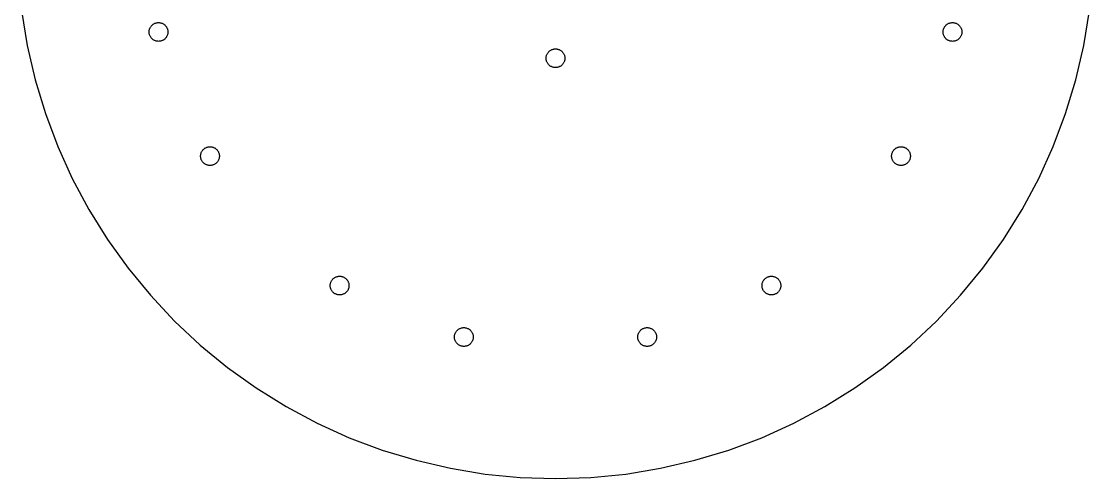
# Model space of a CAD drawing. Header units: metres. Extents: x -100 to 100, y -100 to 100.
# Drawn here: x -99.6 to 99.6, y -100.5 to -15.1 of the extents above; entities that cross this region are included whole.
import ezdxf

# ---------------------------------------------------------------- set-up
doc = ezdxf.new("R2010")
doc.units = ezdxf.units.M

msp = doc.modelspace()

# ---------------------------------------------------------------- linework, layer by layer
for p, q in [((-99.6402, -13.1179), (-98.5689, -19.6066)), ((98.5689, -19.6066), (99.6402, -13.1179)), ((-75.4405, -16.0309), (-75.3678, -15.9424)), ((-75.3678, -15.9424), (-75.2896, -15.8588)), ((-75.2896, -15.8588), (-75.206, -15.7805)), ((-75.206, -15.7805), (-75.1174, -15.7079)), ((-75.1174, -15.7079), (-75.0244, -15.6412)), ((-75.0244, -15.6412), (-74.9271, -15.5807)), ((-74.9271, -15.5807), (-74.8261, -15.5267)), ((-74.8261, -15.5267), (-74.7218, -15.4795)), ((-74.7218, -15.4795), (-74.6146, -15.4391)), ((-74.6146, -15.4391), (-74.5051, -15.4059)), ((-74.5051, -15.4059), (-74.3935, -15.3799)), ((-74.3935, -15.3799), (-74.2805, -15.3612)), ((-74.2805, -15.3612), (-74.1666, -15.35)), ((-74.1666, -15.35), (-74.0521, -15.3463)), ((-74.0521, -15.3463), (-73.9377, -15.35)), ((-73.9377, -15.35), (-73.8237, -15.3612)), ((-73.8237, -15.3612), (-73.7107, -15.3799)), ((-73.7107, -15.3799), (-73.5992, -15.4059)), ((-73.5992, -15.4059), (-73.4896, -15.4391)), ((-73.4896, -15.4391), (-73.3824, -15.4795)), ((-73.3824, -15.4795), (-73.2781, -15.5267)), ((-73.2781, -15.5267), (-73.1771, -15.5807)), ((-73.1771, -15.5807), (-73.0799, -15.6412)), ((-73.0799, -15.6412), (-72.9868, -15.7079)), ((-72.9868, -15.7079), (-72.8983, -15.7805)), ((-72.8983, -15.7805), (-72.8147, -15.8588)), ((-72.8147, -15.8588), (-72.7364, -15.9424)), ((-72.7364, -15.9424), (-72.6637, -16.0309)), ((72.6637, -16.0309), (72.7364, -15.9424)), ((72.7364, -15.9424), (72.8147, -15.8588)), ((72.8147, -15.8588), (72.8983, -15.7805)), ((72.8983, -15.7805), (72.9868, -15.7079)), ((72.9868, -15.7079), (73.0799, -15.6412)), ((73.0799, -15.6412), (73.1771, -15.5807)), ((73.1771, -15.5807), (73.2781, -15.5267)), ((73.2781, -15.5267), (73.3824, -15.4795)), ((73.3824, -15.4795), (73.4896, -15.4391)), ((73.4896, -15.4391), (73.5992, -15.4059)), ((73.5992, -15.4059), (73.7107, -15.3799)), ((73.7107, -15.3799), (73.8237, -15.3612)), ((73.8237, -15.3612), (73.9377, -15.35)), ((73.9377, -15.35), (74.0521, -15.3463)), ((74.0521, -15.3463), (74.1666, -15.35)), ((74.1666, -15.35), (74.2805, -15.3612)), ((74.2805, -15.3612), (74.3935, -15.3799)), ((74.3935, -15.3799), (74.5051, -15.4059)), ((74.5051, -15.4059), (74.6146, -15.4391)), ((74.6146, -15.4391), (74.7218, -15.4795)), ((74.7218, -15.4795), (74.8261, -15.5267)), ((74.8261, -15.5267), (74.9271, -15.5807)), ((74.9271, -15.5807), (75.0244, -15.6412)), ((75.0244, -15.6412), (75.1174, -15.7079)), ((75.1174, -15.7079), (75.206, -15.7805)), ((75.206, -15.7805), (75.2896, -15.8588)), ((75.2896, -15.8588), (75.3678, -15.9424)), ((75.3678, -15.9424), (75.4405, -16.0309)), ((-75.8021, -17.0963), (-75.7984, -16.9818)), ((-75.7984, -17.2107), (-75.8021, -17.0963)), ((-75.7984, -16.9818), (-75.7871, -16.8679)), ((-75.7871, -17.3247), (-75.7984, -17.2107)), ((-75.7871, -16.8679), (-75.7685, -16.7549)), ((-75.7685, -17.4377), (-75.7871, -17.3247)), ((-75.7685, -16.7549), (-75.7425, -16.6433)), ((-75.7425, -17.5492), (-75.7685, -17.4377)), ((-75.7425, -16.6433), (-75.7092, -16.5338)), ((-75.7092, -17.6588), (-75.7425, -17.5492)), ((-75.7092, -16.5338), (-75.6689, -16.4266)), ((-75.6689, -17.766), (-75.7092, -17.6588)), ((-75.6689, -16.4266), (-75.6216, -16.3223)), ((-75.6216, -17.8703), (-75.6689, -17.766)), ((-75.6216, -16.3223), (-75.5677, -16.2213)), ((-75.5677, -17.9713), (-75.6216, -17.8703)), ((-75.5677, -16.2213), (-75.5072, -16.124)), ((-75.5072, -16.124), (-75.4405, -16.0309)), ((-72.6637, -16.0309), (-72.597, -16.124)), ((-72.597, -16.124), (-72.5366, -16.2213)), ((-72.5366, -16.2213), (-72.4826, -16.3223)), ((-72.4826, -17.8703), (-72.5366, -17.9713)), ((-72.4826, -16.3223), (-72.4353, -16.4266)), ((-72.4353, -17.766), (-72.4826, -17.8703)), ((-72.4353, -16.4266), (-72.395, -16.5338)), ((-72.395, -17.6588), (-72.4353, -17.766)), ((-72.395, -16.5338), (-72.3617, -16.6433)), ((-72.3617, -17.5492), (-72.395, -17.6588)), ((-72.3617, -16.6433), (-72.3357, -16.7549)), ((-72.3357, -17.4377), (-72.3617, -17.5492)), ((-72.3357, -16.7549), (-72.3171, -16.8679)), ((-72.3171, -17.3247), (-72.3357, -17.4377)), ((-72.3171, -16.8679), (-72.3059, -16.9818)), ((-72.3059, -17.2107), (-72.3171, -17.3247)), ((-72.3059, -16.9818), (-72.3021, -17.0963)), ((-72.3021, -17.0963), (-72.3059, -17.2107)), ((72.3021, -17.0963), (72.3059, -16.9818)), ((72.3059, -17.2107), (72.3021, -17.0963)), ((72.3059, -16.9818), (72.3171, -16.8679)), ((72.3171, -17.3247), (72.3059, -17.2107)), ((72.3171, -16.8679), (72.3357, -16.7549)), ((72.3357, -17.4377), (72.3171, -17.3247)), ((72.3357, -16.7549), (72.3617, -16.6433)), ((72.3617, -17.5492), (72.3357, -17.4377)), ((72.3617, -16.6433), (72.395, -16.5338)), ((72.395, -17.6588), (72.3617, -17.5492)), ((72.395, -16.5338), (72.4353, -16.4266)), ((72.4353, -17.766), (72.395, -17.6588)), ((72.4353, -16.4266), (72.4826, -16.3223)), ((72.4826, -17.8703), (72.4353, -17.766)), ((72.4826, -16.3223), (72.5366, -16.2213)), ((72.5366, -17.9713), (72.4826, -17.8703)), ((72.5366, -16.2213), (72.597, -16.124)), ((72.597, -16.124), (72.6637, -16.0309)), ((75.4405, -16.0309), (75.5072, -16.124)), ((75.5072, -16.124), (75.5677, -16.2213)), ((75.5677, -16.2213), (75.6216, -16.3223)), ((75.6216, -17.8703), (75.5677, -17.9713)), ((75.6216, -16.3223), (75.6689, -16.4266)), ((75.6689, -17.766), (75.6216, -17.8703)), ((75.6689, -16.4266), (75.7092, -16.5338)), ((75.7092, -17.6588), (75.6689, -17.766)), ((75.7092, -16.5338), (75.7425, -16.6433)), ((75.7425, -17.5492), (75.7092, -17.6588)), ((75.7425, -16.6433), (75.7685, -16.7549)), ((75.7685, -17.4377), (75.7425, -17.5492)), ((75.7685, -16.7549), (75.7871, -16.8679)), ((75.7871, -17.3247), (75.7685, -17.4377)), ((75.7871, -16.8679), (75.7984, -16.9818)), ((75.7984, -17.2107), (75.7871, -17.3247)), ((75.7984, -16.9818), (75.8021, -17.0963)), ((75.8021, -17.0963), (75.7984, -17.2107)), ((-98.5689, -19.6066), (-97.0755, -26.0113)), ((-75.5072, -18.0685), (-75.5677, -17.9713)), ((-75.4405, -18.1616), (-75.5072, -18.0685)), ((-75.3678, -18.2501), (-75.4405, -18.1616)), ((-75.2896, -18.3337), (-75.3678, -18.2501)), ((-75.206, -18.412), (-75.2896, -18.3337)), ((-75.1174, -18.4846), (-75.206, -18.412)), ((-75.0244, -18.5513), (-75.1174, -18.4846)), ((-74.9271, -18.6118), (-75.0244, -18.5513)), ((-74.8261, -18.6658), (-74.9271, -18.6118)), ((-74.7218, -18.7131), (-74.8261, -18.6658)), ((-74.6146, -18.7534), (-74.7218, -18.7131)), ((-74.5051, -18.7866), (-74.6146, -18.7534)), ((-74.3935, -18.8127), (-74.5051, -18.7866)), ((-74.2805, -18.8313), (-74.3935, -18.8127)), ((-74.1666, -18.8425), (-74.2805, -18.8313)), ((-74.0521, -18.8463), (-74.1666, -18.8425)), ((-73.9377, -18.8425), (-74.0521, -18.8463)), ((-73.8237, -18.8313), (-73.9377, -18.8425)), ((-73.7107, -18.8127), (-73.8237, -18.8313)), ((-73.5992, -18.7866), (-73.7107, -18.8127)), ((-73.4896, -18.7534), (-73.5992, -18.7866)), ((-73.3824, -18.7131), (-73.4896, -18.7534)), ((-73.2781, -18.6658), (-73.3824, -18.7131)), ((-73.1771, -18.6118), (-73.2781, -18.6658)), ((-73.0799, -18.5513), (-73.1771, -18.6118)), ((-72.9868, -18.4846), (-73.0799, -18.5513)), ((-72.8983, -18.412), (-72.9868, -18.4846)), ((-72.8147, -18.3337), (-72.8983, -18.412)), ((-72.7364, -18.2501), (-72.8147, -18.3337)), ((-72.6637, -18.1616), (-72.7364, -18.2501)), ((-72.597, -18.0685), (-72.6637, -18.1616)), ((-72.5366, -17.9713), (-72.597, -18.0685)), ((72.597, -18.0685), (72.5366, -17.9713)), ((72.6637, -18.1616), (72.597, -18.0685)), ((72.7364, -18.2501), (72.6637, -18.1616)), ((72.8147, -18.3337), (72.7364, -18.2501)), ((72.8983, -18.412), (72.8147, -18.3337)), ((72.9868, -18.4846), (72.8983, -18.412)), ((73.0799, -18.5513), (72.9868, -18.4846)), ((73.1771, -18.6118), (73.0799, -18.5513)), ((73.2781, -18.6658), (73.1771, -18.6118)), ((73.3824, -18.7131), (73.2781, -18.6658)), ((73.4896, -18.7534), (73.3824, -18.7131)), ((73.5992, -18.7866), (73.4896, -18.7534)), ((73.7107, -18.8127), (73.5992, -18.7866)), ((73.8237, -18.8313), (73.7107, -18.8127)), ((73.9377, -18.8425), (73.8237, -18.8313)), ((74.0521, -18.8463), (73.9377, -18.8425)), ((74.1666, -18.8425), (74.0521, -18.8463)), ((74.2805, -18.8313), (74.1666, -18.8425)), ((74.3935, -18.8127), (74.2805, -18.8313)), ((74.5051, -18.7866), (74.3935, -18.8127)), ((74.6146, -18.7534), (74.5051, -18.7866)), ((74.7218, -18.7131), (74.6146, -18.7534)), ((74.8261, -18.6658), (74.7218, -18.7131)), ((74.9271, -18.6118), (74.8261, -18.6658)), ((75.0244, -18.5513), (74.9271, -18.6118)), ((75.1174, -18.4846), (75.0244, -18.5513)), ((75.206, -18.412), (75.1174, -18.4846)), ((75.2896, -18.3337), (75.206, -18.412)), ((75.3678, -18.2501), (75.2896, -18.3337)), ((75.4405, -18.1616), (75.3678, -18.2501)), ((75.5072, -18.0685), (75.4405, -18.1616)), ((75.5677, -17.9713), (75.5072, -18.0685)), ((97.0755, -26.0113), (98.5689, -19.6066)), ((-1.75, -22), (-1.74625, -21.8855)), ((-1.74625, -21.8855), (-1.73502, -21.7716)), ((-1.73502, -21.7716), (-1.71637, -21.6586)), ((-1.71637, -21.6586), (-1.69037, -21.5471)), ((-1.69037, -21.5471), (-1.65712, -21.4375)), ((-1.65712, -21.4375), (-1.61678, -21.3303)), ((-1.61678, -21.3303), (-1.56952, -21.226)), ((-1.56952, -21.226), (-1.51553, -21.125)), ((-1.51553, -21.125), (-1.45506, -21.0277)), ((-1.45506, -21.0277), (-1.38837, -20.9347)), ((-1.38837, -20.9347), (-1.31572, -20.8461)), ((-1.31572, -20.8461), (-1.23743, -20.7626)), ((-1.23743, -20.7626), (-1.15385, -20.6843)), ((-1.15385, -20.6843), (-1.06532, -20.6116)), ((-1.06532, -20.6116), (-0.972244, -20.5449)), ((-0.972244, -20.5449), (-0.875, -20.4845)), ((-0.875, -20.4845), (-0.774002, -20.4305)), ((-0.774002, -20.4305), (-0.669693, -20.3832)), ((-0.669693, -20.3832), (-0.562515, -20.3429)), ((-0.562515, -20.3429), (-0.452927, -20.3096)), ((-0.452927, -20.3096), (-0.3414, -20.2836)), ((-0.3414, -20.2836), (-0.228409, -20.265)), ((-0.228409, -20.265), (-0.114441, -20.2537)), ((-0.114441, -20.2537), (0, -20.25)), ((0, -20.25), (0.114441, -20.2537)), ((0.114441, -20.2537), (0.228409, -20.265)), ((0.228409, -20.265), (0.3414, -20.2836)), ((0.3414, -20.2836), (0.452927, -20.3096)), ((0.452927, -20.3096), (0.562515, -20.3429)), ((0.562515, -20.3429), (0.669693, -20.3832)), ((0.669693, -20.3832), (0.774002, -20.4305)), ((0.774002, -20.4305), (0.875, -20.4845)), ((0.875, -20.4845), (0.972244, -20.5449)), ((0.972244, -20.5449), (1.06532, -20.6116)), ((1.06532, -20.6116), (1.15385, -20.6843)), ((1.15385, -20.6843), (1.23743, -20.7626)), ((1.23743, -20.7626), (1.31572, -20.8461)), ((1.31572, -20.8461), (1.38837, -20.9347)), ((1.38837, -20.9347), (1.45506, -21.0277)), ((1.45506, -21.0277), (1.51553, -21.125)), ((1.51553, -21.125), (1.56952, -21.226)), ((1.56952, -21.226), (1.61678, -21.3303)), ((1.61678, -21.3303), (1.65712, -21.4375)), ((1.65712, -21.4375), (1.69037, -21.5471)), ((1.69037, -21.5471), (1.71637, -21.6586)), ((1.71637, -21.6586), (1.73502, -21.7716)), ((1.73502, -21.7716), (1.74625, -21.8855)), ((1.74625, -21.8855), (1.75, -22)), ((-1.74625, -22.1144), (-1.75, -22)), ((-1.73502, -22.2284), (-1.74625, -22.1144)), ((-1.71637, -22.3414), (-1.73502, -22.2284)), ((-1.69037, -22.4529), (-1.71637, -22.3414)), ((-1.65712, -22.5625), (-1.69037, -22.4529)), ((-1.61678, -22.6697), (-1.65712, -22.5625)), ((-1.56952, -22.774), (-1.61678, -22.6697)), ((-1.51553, -22.875), (-1.56952, -22.774)), ((-1.45506, -22.9722), (-1.51553, -22.875)), ((-1.38837, -23.0653), (-1.45506, -22.9722)), ((-1.31572, -23.1539), (-1.38837, -23.0653)), ((-1.23743, -23.2374), (-1.31572, -23.1539)), ((-1.15385, -23.3157), (-1.23743, -23.2374)), ((-1.06532, -23.3884), (-1.15385, -23.3157)), ((-0.972244, -23.4551), (-1.06532, -23.3884)), ((-0.875, -23.5155), (-0.972244, -23.4551)), ((-0.774002, -23.5695), (-0.875, -23.5155)), ((-0.669693, -23.6168), (-0.774002, -23.5695)), ((-0.562515, -23.6571), (-0.669693, -23.6168)), ((-0.452927, -23.6904), (-0.562515, -23.6571)), ((-0.3414, -23.7164), (-0.452927, -23.6904)), ((-0.228409, -23.735), (-0.3414, -23.7164)), ((-0.114441, -23.7462), (-0.228409, -23.735)), ((0, -23.75), (-0.114441, -23.7462)), ((0.114441, -23.7462), (0, -23.75)), ((0.228409, -23.735), (0.114441, -23.7462)), ((0.3414, -23.7164), (0.228409, -23.735)), ((0.452927, -23.6904), (0.3414, -23.7164)), ((0.562515, -23.6571), (0.452927, -23.6904)), ((0.669693, -23.6168), (0.562515, -23.6571)), ((0.774002, -23.5695), (0.669693, -23.6168)), ((0.875, -23.5155), (0.774002, -23.5695)), ((0.972244, -23.4551), (0.875, -23.5155)), ((1.06532, -23.3884), (0.972244, -23.4551)), ((1.15385, -23.3157), (1.06532, -23.3884)), ((1.23743, -23.2374), (1.15385, -23.3157)), ((1.31572, -23.1539), (1.23743, -23.2374)), ((1.38837, -23.0653), (1.31572, -23.1539)), ((1.45506, -22.9722), (1.38837, -23.0653)), ((1.51553, -22.875), (1.45506, -22.9722)), ((1.56952, -22.774), (1.51553, -22.875)), ((1.61678, -22.6697), (1.56952, -22.774)), ((1.65712, -22.5625), (1.61678, -22.6697)), ((1.69037, -22.4529), (1.65712, -22.5625)), ((1.71637, -22.3414), (1.69037, -22.4529)), ((1.73502, -22.2284), (1.71637, -22.3414)), ((1.74625, -22.1144), (1.73502, -22.2284)), ((1.75, -22), (1.74625, -22.1144)), ((-97.0755, -26.0113), (-95.1665, -32.3047)), ((95.1665, -32.3047), (97.0755, -26.0113)), ((-95.1665, -32.3047), (-92.8499, -38.4597)), ((92.8499, -38.4597), (95.1665, -32.3047)), ((-92.8499, -38.4597), (-90.1357, -44.45)), ((-66.168, -39.9324), (-66.142, -39.8209)), ((-66.142, -39.8209), (-66.1088, -39.7113)), ((-66.1088, -39.7113), (-66.0684, -39.6042)), ((-66.0684, -39.6042), (-66.0212, -39.4998)), ((-66.0212, -39.4998), (-65.9672, -39.3988)), ((-65.9672, -39.3988), (-65.9067, -39.3016)), ((-65.9067, -39.3016), (-65.84, -39.2085)), ((-65.84, -39.2085), (-65.7674, -39.12)), ((-65.7674, -39.12), (-65.6891, -39.0364)), ((-65.6891, -39.0364), (-65.6055, -38.9581)), ((-65.6055, -38.9581), (-65.517, -38.8855)), ((-65.517, -38.8855), (-65.4239, -38.8188)), ((-65.4239, -38.8188), (-65.3266, -38.7583)), ((-65.3266, -38.7583), (-65.2256, -38.7043)), ((-65.2256, -38.7043), (-65.1213, -38.6571)), ((-65.1213, -38.6571), (-65.0142, -38.6167)), ((-65.0142, -38.6167), (-64.9046, -38.5835)), ((-64.9046, -38.5835), (-64.7931, -38.5575)), ((-64.7931, -38.5575), (-64.6801, -38.5388)), ((-64.6801, -38.5388), (-64.5661, -38.5276)), ((-64.5661, -38.5276), (-64.4516, -38.5238)), ((-64.4516, -38.5238), (-64.3372, -38.5276)), ((-64.3372, -38.5276), (-64.2232, -38.5388)), ((-64.2232, -38.5388), (-64.1102, -38.5575)), ((-64.1102, -38.5575), (-63.9987, -38.5835)), ((-63.9987, -38.5835), (-63.8891, -38.6167)), ((-63.8891, -38.6167), (-63.782, -38.6571)), ((-63.782, -38.6571), (-63.6776, -38.7043)), ((-63.6776, -38.7043), (-63.5766, -38.7583)), ((-63.5766, -38.7583), (-63.4794, -38.8188)), ((-63.4794, -38.8188), (-63.3863, -38.8855)), ((-63.3863, -38.8855), (-63.2978, -38.9581)), ((-63.2978, -38.9581), (-63.2142, -39.0364)), ((-63.2142, -39.0364), (-63.1359, -39.12)), ((-63.1359, -39.12), (-63.0633, -39.2085)), ((-63.0633, -39.2085), (-62.9966, -39.3016)), ((-62.9966, -39.3016), (-62.9361, -39.3988)), ((-62.9361, -39.3988), (-62.8821, -39.4998)), ((-62.8821, -39.4998), (-62.8349, -39.6042)), ((-62.8349, -39.6042), (-62.7945, -39.7113)), ((-62.7945, -39.7113), (-62.7613, -39.8209)), ((-62.7613, -39.8209), (-62.7353, -39.9324)), ((62.7353, -39.9324), (62.7613, -39.8209)), ((62.7613, -39.8209), (62.7945, -39.7113)), ((62.7945, -39.7113), (62.8349, -39.6042)), ((62.8349, -39.6042), (62.8821, -39.4998)), ((62.8821, -39.4998), (62.9361, -39.3988)), ((62.9361, -39.3988), (62.9966, -39.3016)), ((62.9966, -39.3016), (63.0633, -39.2085)), ((63.0633, -39.2085), (63.1359, -39.12)), ((63.1359, -39.12), (63.2142, -39.0364)), ((63.2142, -39.0364), (63.2978, -38.9581)), ((63.2978, -38.9581), (63.3863, -38.8855)), ((63.3863, -38.8855), (63.4794, -38.8188)), ((63.4794, -38.8188), (63.5766, -38.7583)), ((63.5766, -38.7583), (63.6776, -38.7043)), ((63.6776, -38.7043), (63.782, -38.6571)), ((63.782, -38.6571), (63.8891, -38.6167)), ((63.8891, -38.6167), (63.9987, -38.5835)), ((63.9987, -38.5835), (64.1102, -38.5575)), ((64.1102, -38.5575), (64.2232, -38.5388)), ((64.2232, -38.5388), (64.3372, -38.5276)), ((64.3372, -38.5276), (64.4516, -38.5238)), ((64.4516, -38.5238), (64.5661, -38.5276)), ((64.5661, -38.5276), (64.6801, -38.5388)), ((64.6801, -38.5388), (64.7931, -38.5575)), ((64.7931, -38.5575), (64.9046, -38.5835)), ((64.9046, -38.5835), (65.0142, -38.6167)), ((65.0142, -38.6167), (65.1213, -38.6571)), ((65.1213, -38.6571), (65.2256, -38.7043)), ((65.2256, -38.7043), (65.3266, -38.7583)), ((65.3266, -38.7583), (65.4239, -38.8188)), ((65.4239, -38.8188), (65.517, -38.8855)), ((65.517, -38.8855), (65.6055, -38.9581)), ((65.6055, -38.9581), (65.6891, -39.0364)), ((65.6891, -39.0364), (65.7674, -39.12)), ((65.7674, -39.12), (65.84, -39.2085)), ((65.84, -39.2085), (65.9067, -39.3016)), ((65.9067, -39.3016), (65.9672, -39.3988)), ((65.9672, -39.3988), (66.0212, -39.4998)), ((66.0212, -39.4998), (66.0684, -39.6042)), ((66.0684, -39.6042), (66.1088, -39.7113)), ((66.1088, -39.7113), (66.142, -39.8209)), ((66.142, -39.8209), (66.168, -39.9324)), ((90.1357, -44.45), (92.8499, -38.4597)), ((-66.2016, -40.2738), (-66.1979, -40.1594)), ((-66.1979, -40.3883), (-66.2016, -40.2738)), ((-66.1979, -40.1594), (-66.1867, -40.0454)), ((-66.1867, -40.5023), (-66.1979, -40.3883)), ((-66.1867, -40.0454), (-66.168, -39.9324)), ((-66.168, -40.6153), (-66.1867, -40.5023)), ((-66.142, -40.7268), (-66.168, -40.6153)), ((-66.1088, -40.8364), (-66.142, -40.7268)), ((-66.0684, -40.9436), (-66.1088, -40.8364)), ((-66.0212, -41.0479), (-66.0684, -40.9436)), ((-65.9672, -41.1488), (-66.0212, -41.0479)), ((-65.9067, -41.2461), (-65.9672, -41.1488)), ((-65.84, -41.3392), (-65.9067, -41.2461)), ((-65.7674, -41.4277), (-65.84, -41.3392)), ((-65.6891, -41.5113), (-65.7674, -41.4277)), ((-65.6055, -41.5896), (-65.6891, -41.5113)), ((-65.517, -41.6622), (-65.6055, -41.5896)), ((-65.4239, -41.7289), (-65.517, -41.6622)), ((-65.3266, -41.7894), (-65.4239, -41.7289)), ((-65.2256, -41.8434), (-65.3266, -41.7894)), ((-65.1213, -41.8906), (-65.2256, -41.8434)), ((-63.6776, -41.8434), (-63.782, -41.8906)), ((-63.5766, -41.7894), (-63.6776, -41.8434)), ((-63.4794, -41.7289), (-63.5766, -41.7894)), ((-63.3863, -41.6622), (-63.4794, -41.7289)), ((-63.2978, -41.5896), (-63.3863, -41.6622)), ((-63.2142, -41.5113), (-63.2978, -41.5896)), ((-63.1359, -41.4277), (-63.2142, -41.5113)), ((-63.0633, -41.3392), (-63.1359, -41.4277)), ((-62.9966, -41.2461), (-63.0633, -41.3392)), ((-62.9361, -41.1488), (-62.9966, -41.2461)), ((-62.8821, -41.0479), (-62.9361, -41.1488)), ((-62.8349, -40.9436), (-62.8821, -41.0479)), ((-62.7945, -40.8364), (-62.8349, -40.9436)), ((-62.7613, -40.7268), (-62.7945, -40.8364)), ((-62.7353, -40.6153), (-62.7613, -40.7268)), ((-62.7353, -39.9324), (-62.7166, -40.0454)), ((-62.7166, -40.5023), (-62.7353, -40.6153)), ((-62.7166, -40.0454), (-62.7054, -40.1594)), ((-62.7054, -40.3883), (-62.7166, -40.5023)), ((-62.7054, -40.1594), (-62.7016, -40.2738)), ((-62.7016, -40.2738), (-62.7054, -40.3883)), ((62.7016, -40.2738), (62.7054, -40.1594)), ((62.7054, -40.3883), (62.7016, -40.2738)), ((62.7054, -40.1594), (62.7166, -40.0454)), ((62.7166, -40.5023), (62.7054, -40.3883)), ((62.7166, -40.0454), (62.7353, -39.9324)), ((62.7353, -40.6153), (62.7166, -40.5023)), ((62.7613, -40.7268), (62.7353, -40.6153)), ((62.7945, -40.8364), (62.7613, -40.7268)), ((62.8349, -40.9436), (62.7945, -40.8364)), ((62.8821, -41.0479), (62.8349, -40.9436)), ((62.9361, -41.1488), (62.8821, -41.0479)), ((62.9966, -41.2461), (62.9361, -41.1488)), ((63.0633, -41.3392), (62.9966, -41.2461)), ((63.1359, -41.4277), (63.0633, -41.3392)), ((63.2142, -41.5113), (63.1359, -41.4277)), ((63.2978, -41.5896), (63.2142, -41.5113)), ((63.3863, -41.6622), (63.2978, -41.5896)), ((63.4794, -41.7289), (63.3863, -41.6622)), ((63.5766, -41.7894), (63.4794, -41.7289)), ((63.6776, -41.8434), (63.5766, -41.7894)), ((63.782, -41.8906), (63.6776, -41.8434)), ((65.2256, -41.8434), (65.1213, -41.8906)), ((65.3266, -41.7894), (65.2256, -41.8434)), ((65.4239, -41.7289), (65.3266, -41.7894)), ((65.517, -41.6622), (65.4239, -41.7289)), ((65.6055, -41.5896), (65.517, -41.6622)), ((65.6891, -41.5113), (65.6055, -41.5896)), ((65.7674, -41.4277), (65.6891, -41.5113)), ((65.84, -41.3392), (65.7674, -41.4277)), ((65.9067, -41.2461), (65.84, -41.3392)), ((65.9672, -41.1488), (65.9067, -41.2461)), ((66.0212, -41.0479), (65.9672, -41.1488)), ((66.0684, -40.9436), (66.0212, -41.0479)), ((66.1088, -40.8364), (66.0684, -40.9436)), ((66.142, -40.7268), (66.1088, -40.8364)), ((66.168, -40.6153), (66.142, -40.7268)), ((66.168, -39.9324), (66.1867, -40.0454)), ((66.1867, -40.5023), (66.168, -40.6153)), ((66.1867, -40.0454), (66.1979, -40.1594)), ((66.1979, -40.3883), (66.1867, -40.5023)), ((66.1979, -40.1594), (66.2016, -40.2738)), ((66.2016, -40.2738), (66.1979, -40.3883)), ((-65.0142, -41.931), (-65.1213, -41.8906)), ((-64.9046, -41.9642), (-65.0142, -41.931)), ((-64.7931, -41.9902), (-64.9046, -41.9642)), ((-64.6801, -42.0089), (-64.7931, -41.9902)), ((-64.5661, -42.0201), (-64.6801, -42.0089)), ((-64.4516, -42.0238), (-64.5661, -42.0201)), ((-64.3372, -42.0201), (-64.4516, -42.0238)), ((-64.2232, -42.0089), (-64.3372, -42.0201)), ((-64.1102, -41.9902), (-64.2232, -42.0089)), ((-63.9987, -41.9642), (-64.1102, -41.9902)), ((-63.8891, -41.931), (-63.9987, -41.9642)), ((-63.782, -41.8906), (-63.8891, -41.931)), ((63.8891, -41.931), (63.782, -41.8906)), ((63.9987, -41.9642), (63.8891, -41.931)), ((64.1102, -41.9902), (63.9987, -41.9642)), ((64.2232, -42.0089), (64.1102, -41.9902)), ((64.3372, -42.0201), (64.2232, -42.0089)), ((64.4516, -42.0238), (64.3372, -42.0201)), ((64.5661, -42.0201), (64.4516, -42.0238)), ((64.6801, -42.0089), (64.5661, -42.0201)), ((64.7931, -41.9902), (64.6801, -42.0089)), ((64.9046, -41.9642), (64.7931, -41.9902)), ((65.0142, -41.931), (64.9046, -41.9642)), ((65.1213, -41.8906), (65.0142, -41.931)), ((-90.1357, -44.45), (-87.0356, -50.25)), ((87.0356, -50.25), (90.1357, -44.45)), ((-87.0356, -50.25), (-83.5627, -55.8348)), ((83.5627, -55.8348), (87.0356, -50.25)), ((-83.5627, -55.8348), (-79.732, -61.1805)), ((79.732, -61.1805), (83.5627, -55.8348)), ((-79.732, -61.1805), (-75.5599, -66.2643)), ((75.5599, -66.2643), (79.732, -61.1805)), ((-41.8906, -63.782), (-41.8434, -63.6776)), ((-41.8434, -63.6776), (-41.7894, -63.5766)), ((-41.7894, -63.5766), (-41.7289, -63.4794)), ((-41.7289, -63.4794), (-41.6622, -63.3863)), ((-41.6622, -63.3863), (-41.5896, -63.2978)), ((-41.5896, -63.2978), (-41.5113, -63.2142)), ((-41.5113, -63.2142), (-41.4277, -63.1359)), ((-41.4277, -63.1359), (-41.3392, -63.0633)), ((-41.3392, -63.0633), (-41.2461, -62.9966)), ((-41.2461, -62.9966), (-41.1488, -62.9361)), ((-41.1488, -62.9361), (-41.0479, -62.8821)), ((-41.0479, -62.8821), (-40.9436, -62.8349)), ((-40.9436, -62.8349), (-40.8364, -62.7945)), ((-40.8364, -62.7945), (-40.7268, -62.7613)), ((-40.7268, -62.7613), (-40.6153, -62.7353)), ((-40.6153, -62.7353), (-40.5023, -62.7166)), ((-40.5023, -62.7166), (-40.3883, -62.7054)), ((-40.3883, -62.7054), (-40.2738, -62.7016)), ((-40.2738, -62.7016), (-40.1594, -62.7054)), ((-40.1594, -62.7054), (-40.0454, -62.7166)), ((-40.0454, -62.7166), (-39.9324, -62.7353)), ((-39.9324, -62.7353), (-39.8209, -62.7613)), ((-39.8209, -62.7613), (-39.7113, -62.7945)), ((-39.7113, -62.7945), (-39.6042, -62.8349)), ((-39.6042, -62.8349), (-39.4998, -62.8821)), ((-39.4998, -62.8821), (-39.3988, -62.9361)), ((-39.3988, -62.9361), (-39.3016, -62.9966)), ((-39.3016, -62.9966), (-39.2085, -63.0633)), ((-39.2085, -63.0633), (-39.12, -63.1359)), ((-39.12, -63.1359), (-39.0364, -63.2142)), ((-39.0364, -63.2142), (-38.9581, -63.2978)), ((-38.9581, -63.2978), (-38.8855, -63.3863)), ((-38.8855, -63.3863), (-38.8188, -63.4794)), ((-38.8188, -63.4794), (-38.7583, -63.5766)), ((-38.7583, -63.5766), (-38.7043, -63.6776)), ((-38.7043, -63.6776), (-38.6571, -63.782)), ((38.6571, -63.782), (38.7043, -63.6776)), ((38.7043, -63.6776), (38.7583, -63.5766)), ((38.7583, -63.5766), (38.8188, -63.4794)), ((38.8188, -63.4794), (38.8855, -63.3863)), ((38.8855, -63.3863), (38.9581, -63.2978)), ((38.9581, -63.2978), (39.0364, -63.2142)), ((39.0364, -63.2142), (39.12, -63.1359)), ((39.12, -63.1359), (39.2085, -63.0633)), ((39.2085, -63.0633), (39.3016, -62.9966)), ((39.3016, -62.9966), (39.3988, -62.9361)), ((39.3988, -62.9361), (39.4998, -62.8821)), ((39.4998, -62.8821), (39.6042, -62.8349)), ((39.6042, -62.8349), (39.7113, -62.7945)), ((39.7113, -62.7945), (39.8209, -62.7613)), ((39.8209, -62.7613), (39.9324, -62.7353)), ((39.9324, -62.7353), (40.0454, -62.7166)), ((40.0454, -62.7166), (40.1594, -62.7054)), ((40.1594, -62.7054), (40.2738, -62.7016)), ((40.2738, -62.7016), (40.3883, -62.7054)), ((40.3883, -62.7054), (40.5023, -62.7166)), ((40.5023, -62.7166), (40.6153, -62.7353)), ((40.6153, -62.7353), (40.7268, -62.7613)), ((40.7268, -62.7613), (40.8364, -62.7945)), ((40.8364, -62.7945), (40.9436, -62.8349)), ((40.9436, -62.8349), (41.0479, -62.8821)), ((41.0479, -62.8821), (41.1488, -62.9361)), ((41.1488, -62.9361), (41.2461, -62.9966)), ((41.2461, -62.9966), (41.3392, -63.0633)), ((41.3392, -63.0633), (41.4277, -63.1359)), ((41.4277, -63.1359), (41.5113, -63.2142)), ((41.5113, -63.2142), (41.5896, -63.2978)), ((41.5896, -63.2978), (41.6622, -63.3863)), ((41.6622, -63.3863), (41.7289, -63.4794)), ((41.7289, -63.4794), (41.7894, -63.5766)), ((41.7894, -63.5766), (41.8434, -63.6776)), ((41.8434, -63.6776), (41.8906, -63.782)), ((-42.0238, -64.4516), (-42.0201, -64.3372)), ((-42.0201, -64.5661), (-42.0238, -64.4516)), ((-42.0201, -64.3372), (-42.0089, -64.2232)), ((-42.0089, -64.6801), (-42.0201, -64.5661)), ((-42.0089, -64.2232), (-41.9902, -64.1102)), ((-41.9902, -64.7931), (-42.0089, -64.6801)), ((-41.9902, -64.1102), (-41.9642, -63.9987)), ((-41.9642, -64.9046), (-41.9902, -64.7931)), ((-41.9642, -63.9987), (-41.931, -63.8891)), ((-41.931, -65.0142), (-41.9642, -64.9046)), ((-41.931, -63.8891), (-41.8906, -63.782)), ((-41.8906, -65.1213), (-41.931, -65.0142)), ((-41.8434, -65.2256), (-41.8906, -65.1213)), ((-41.7894, -65.3266), (-41.8434, -65.2256)), ((-41.7289, -65.4239), (-41.7894, -65.3266)), ((-41.6622, -65.517), (-41.7289, -65.4239)), ((-41.5896, -65.6055), (-41.6622, -65.517)), ((-41.5113, -65.6891), (-41.5896, -65.6055)), ((-41.4277, -65.7674), (-41.5113, -65.6891)), ((-39.0364, -65.6891), (-39.12, -65.7674)), ((-38.9581, -65.6055), (-39.0364, -65.6891)), ((-38.8855, -65.517), (-38.9581, -65.6055)), ((-38.8188, -65.4239), (-38.8855, -65.517)), ((-38.7583, -65.3266), (-38.8188, -65.4239)), ((-38.7043, -65.2256), (-38.7583, -65.3266)), ((-38.6571, -65.1213), (-38.7043, -65.2256)), ((-38.6571, -63.782), (-38.6167, -63.8891)), ((-38.6167, -65.0142), (-38.6571, -65.1213)), ((-38.6167, -63.8891), (-38.5835, -63.9987)), ((-38.5835, -64.9046), (-38.6167, -65.0142)), ((-38.5835, -63.9987), (-38.5575, -64.1102)), ((-38.5575, -64.7931), (-38.5835, -64.9046)), ((-38.5575, -64.1102), (-38.5388, -64.2232)), ((-38.5388, -64.6801), (-38.5575, -64.7931)), ((-38.5388, -64.2232), (-38.5276, -64.3372)), ((-38.5276, -64.5661), (-38.5388, -64.6801)), ((-38.5276, -64.3372), (-38.5238, -64.4516)), ((-38.5238, -64.4516), (-38.5276, -64.5661)), ((38.5238, -64.4516), (38.5276, -64.3372)), ((38.5276, -64.5661), (38.5238, -64.4516)), ((38.5276, -64.3372), (38.5388, -64.2232)), ((38.5388, -64.6801), (38.5276, -64.5661)), ((38.5388, -64.2232), (38.5575, -64.1102)), ((38.5575, -64.7931), (38.5388, -64.6801)), ((38.5575, -64.1102), (38.5835, -63.9987)), ((38.5835, -64.9046), (38.5575, -64.7931)), ((38.5835, -63.9987), (38.6167, -63.8891)), ((38.6167, -65.0142), (38.5835, -64.9046)), ((38.6167, -63.8891), (38.6571, -63.782)), ((38.6571, -65.1213), (38.6167, -65.0142)), ((38.7043, -65.2256), (38.6571, -65.1213)), ((38.7583, -65.3266), (38.7043, -65.2256)), ((38.8188, -65.4239), (38.7583, -65.3266)), ((38.8855, -65.517), (38.8188, -65.4239)), ((38.9581, -65.6055), (38.8855, -65.517)), ((39.0364, -65.6891), (38.9581, -65.6055)), ((39.12, -65.7674), (39.0364, -65.6891)), ((41.5113, -65.6891), (41.4277, -65.7674)), ((41.5896, -65.6055), (41.5113, -65.6891)), ((41.6622, -65.517), (41.5896, -65.6055)), ((41.7289, -65.4239), (41.6622, -65.517)), ((41.7894, -65.3266), (41.7289, -65.4239)), ((41.8434, -65.2256), (41.7894, -65.3266)), ((41.8906, -65.1213), (41.8434, -65.2256)), ((41.8906, -63.782), (41.931, -63.8891)), ((41.931, -65.0142), (41.8906, -65.1213)), ((41.931, -63.8891), (41.9642, -63.9987)), ((41.9642, -64.9046), (41.931, -65.0142)), ((41.9642, -63.9987), (41.9902, -64.1102)), ((41.9902, -64.7931), (41.9642, -64.9046)), ((41.9902, -64.1102), (42.0089, -64.2232)), ((42.0089, -64.6801), (41.9902, -64.7931)), ((42.0089, -64.2232), (42.0201, -64.3372)), ((42.0201, -64.5661), (42.0089, -64.6801)), ((42.0201, -64.3372), (42.0238, -64.4516)), ((42.0238, -64.4516), (42.0201, -64.5661)), ((-75.5599, -66.2643), (-71.0642, -71.0642)), ((-41.3392, -65.84), (-41.4277, -65.7674)), ((-41.2461, -65.9067), (-41.3392, -65.84)), ((-41.1488, -65.9672), (-41.2461, -65.9067)), ((-41.0479, -66.0212), (-41.1488, -65.9672)), ((-40.9436, -66.0684), (-41.0479, -66.0212)), ((-40.8364, -66.1088), (-40.9436, -66.0684)), ((-40.7268, -66.142), (-40.8364, -66.1088)), ((-40.6153, -66.168), (-40.7268, -66.142)), ((-40.5023, -66.1867), (-40.6153, -66.168)), ((-40.3883, -66.1979), (-40.5023, -66.1867)), ((-40.2738, -66.2016), (-40.3883, -66.1979)), ((-40.1594, -66.1979), (-40.2738, -66.2016)), ((-40.0454, -66.1867), (-40.1594, -66.1979)), ((-39.9324, -66.168), (-40.0454, -66.1867)), ((-39.8209, -66.142), (-39.9324, -66.168)), ((-39.7113, -66.1088), (-39.8209, -66.142)), ((-39.6042, -66.0684), (-39.7113, -66.1088)), ((-39.4998, -66.0212), (-39.6042, -66.0684)), ((-39.3988, -65.9672), (-39.4998, -66.0212)), ((-39.3016, -65.9067), (-39.3988, -65.9672)), ((-39.2085, -65.84), (-39.3016, -65.9067)), ((-39.12, -65.7674), (-39.2085, -65.84)), ((39.2085, -65.84), (39.12, -65.7674)), ((39.3016, -65.9067), (39.2085, -65.84)), ((39.3988, -65.9672), (39.3016, -65.9067)), ((39.4998, -66.0212), (39.3988, -65.9672)), ((39.6042, -66.0684), (39.4998, -66.0212)), ((39.7113, -66.1088), (39.6042, -66.0684)), ((39.8209, -66.142), (39.7113, -66.1088)), ((39.9324, -66.168), (39.8209, -66.142)), ((40.0454, -66.1867), (39.9324, -66.168)), ((40.1594, -66.1979), (40.0454, -66.1867)), ((40.2738, -66.2016), (40.1594, -66.1979)), ((40.3883, -66.1979), (40.2738, -66.2016)), ((40.5023, -66.1867), (40.3883, -66.1979)), ((40.6153, -66.168), (40.5023, -66.1867)), ((40.7268, -66.142), (40.6153, -66.168)), ((40.8364, -66.1088), (40.7268, -66.142)), ((40.9436, -66.0684), (40.8364, -66.1088)), ((41.0479, -66.0212), (40.9436, -66.0684)), ((41.1488, -65.9672), (41.0479, -66.0212)), ((41.2461, -65.9067), (41.1488, -65.9672)), ((41.3392, -65.84), (41.2461, -65.9067)), ((41.4277, -65.7674), (41.3392, -65.84)), ((71.0642, -71.0642), (75.5599, -66.2643)), ((-71.0642, -71.0642), (-66.2643, -75.5599)), ((66.2643, -75.5599), (71.0642, -71.0642)), ((-18.8313, -73.8237), (-18.8127, -73.7107)), ((-18.8127, -73.7107), (-18.7866, -73.5992)), ((-18.7866, -73.5992), (-18.7534, -73.4896)), ((-18.7534, -73.4896), (-18.7131, -73.3824)), ((-18.7131, -73.3824), (-18.6658, -73.2781)), ((-18.6658, -73.2781), (-18.6118, -73.1771)), ((-18.6118, -73.1771), (-18.5513, -73.0799)), ((-18.5513, -73.0799), (-18.4846, -72.9868)), ((-18.4846, -72.9868), (-18.412, -72.8983)), ((-18.412, -72.8983), (-18.3337, -72.8147)), ((-18.3337, -72.8147), (-18.2501, -72.7364)), ((-18.2501, -72.7364), (-18.1616, -72.6637)), ((-18.1616, -72.6637), (-18.0685, -72.597)), ((-18.0685, -72.597), (-17.9713, -72.5366)), ((-17.9713, -72.5366), (-17.8703, -72.4826)), ((-17.8703, -72.4826), (-17.766, -72.4353)), ((-17.766, -72.4353), (-17.6588, -72.395)), ((-17.6588, -72.395), (-17.5492, -72.3617)), ((-17.5492, -72.3617), (-17.4377, -72.3357)), ((-17.4377, -72.3357), (-17.3247, -72.3171)), ((-17.3247, -72.3171), (-17.2107, -72.3059)), ((-17.2107, -72.3059), (-17.0963, -72.3021)), ((-17.0963, -72.3021), (-16.9818, -72.3059)), ((-16.9818, -72.3059), (-16.8679, -72.3171)), ((-16.8679, -72.3171), (-16.7549, -72.3357)), ((-16.7549, -72.3357), (-16.6433, -72.3617)), ((-16.6433, -72.3617), (-16.5338, -72.395)), ((-16.5338, -72.395), (-16.4266, -72.4353)), ((-16.4266, -72.4353), (-16.3223, -72.4826)), ((-16.3223, -72.4826), (-16.2213, -72.5366)), ((-16.2213, -72.5366), (-16.124, -72.597)), ((-16.124, -72.597), (-16.0309, -72.6637)), ((-16.0309, -72.6637), (-15.9424, -72.7364)), ((-15.9424, -72.7364), (-15.8588, -72.8147)), ((-15.8588, -72.8147), (-15.7805, -72.8983)), ((-15.7805, -72.8983), (-15.7079, -72.9868)), ((-15.7079, -72.9868), (-15.6412, -73.0799)), ((-15.6412, -73.0799), (-15.5807, -73.1771)), ((-15.5807, -73.1771), (-15.5267, -73.2781)), ((-15.5267, -73.2781), (-15.4795, -73.3824)), ((-15.4795, -73.3824), (-15.4391, -73.4896)), ((-15.4391, -73.4896), (-15.4059, -73.5992)), ((-15.4059, -73.5992), (-15.3799, -73.7107)), ((-15.3799, -73.7107), (-15.3612, -73.8237)), ((15.3612, -73.8237), (15.3799, -73.7107)), ((15.3799, -73.7107), (15.4059, -73.5992)), ((15.4059, -73.5992), (15.4391, -73.4896)), ((15.4391, -73.4896), (15.4795, -73.3824)), ((15.4795, -73.3824), (15.5267, -73.2781)), ((15.5267, -73.2781), (15.5807, -73.1771)), ((15.5807, -73.1771), (15.6412, -73.0799)), ((15.6412, -73.0799), (15.7079, -72.9868)), ((15.7079, -72.9868), (15.7805, -72.8983)), ((15.7805, -72.8983), (15.8588, -72.8147)), ((15.8588, -72.8147), (15.9424, -72.7364)), ((15.9424, -72.7364), (16.0309, -72.6637)), ((16.0309, -72.6637), (16.124, -72.597)), ((16.124, -72.597), (16.2213, -72.5366)), ((16.2213, -72.5366), (16.3223, -72.4826)), ((16.3223, -72.4826), (16.4266, -72.4353)), ((16.4266, -72.4353), (16.5338, -72.395)), ((16.5338, -72.395), (16.6433, -72.3617)), ((16.6433, -72.3617), (16.7549, -72.3357)), ((16.7549, -72.3357), (16.8679, -72.3171)), ((16.8679, -72.3171), (16.9818, -72.3059)), ((16.9818, -72.3059), (17.0963, -72.3021)), ((17.0963, -72.3021), (17.2107, -72.3059)), ((17.2107, -72.3059), (17.3247, -72.3171)), ((17.3247, -72.3171), (17.4377, -72.3357)), ((17.4377, -72.3357), (17.5492, -72.3617)), ((17.5492, -72.3617), (17.6588, -72.395)), ((17.6588, -72.395), (17.766, -72.4353)), ((17.766, -72.4353), (17.8703, -72.4826)), ((17.8703, -72.4826), (17.9713, -72.5366)), ((17.9713, -72.5366), (18.0685, -72.597)), ((18.0685, -72.597), (18.1616, -72.6637)), ((18.1616, -72.6637), (18.2501, -72.7364)), ((18.2501, -72.7364), (18.3337, -72.8147)), ((18.3337, -72.8147), (18.412, -72.8983)), ((18.412, -72.8983), (18.4846, -72.9868)), ((18.4846, -72.9868), (18.5513, -73.0799)), ((18.5513, -73.0799), (18.6118, -73.1771)), ((18.6118, -73.1771), (18.6658, -73.2781)), ((18.6658, -73.2781), (18.7131, -73.3824)), ((18.7131, -73.3824), (18.7534, -73.4896)), ((18.7534, -73.4896), (18.7866, -73.5992)), ((18.7866, -73.5992), (18.8127, -73.7107)), ((18.8127, -73.7107), (18.8313, -73.8237)), ((-66.2643, -75.5599), (-61.1805, -79.732)), ((-18.8463, -74.0521), (-18.8425, -73.9377)), ((-18.8425, -74.1666), (-18.8463, -74.0521)), ((-18.8425, -73.9377), (-18.8313, -73.8237)), ((-18.8313, -74.2805), (-18.8425, -74.1666)), ((-18.8127, -74.3935), (-18.8313, -74.2805)), ((-18.7866, -74.5051), (-18.8127, -74.3935)), ((-18.7534, -74.6146), (-18.7866, -74.5051)), ((-18.7131, -74.7218), (-18.7534, -74.6146)), ((-18.6658, -74.8261), (-18.7131, -74.7218)), ((-18.6118, -74.9271), (-18.6658, -74.8261)), ((-18.5513, -75.0244), (-18.6118, -74.9271)), ((-18.4846, -75.1174), (-18.5513, -75.0244)), ((-18.412, -75.206), (-18.4846, -75.1174)), ((-18.3337, -75.2896), (-18.412, -75.206)), ((-18.2501, -75.3678), (-18.3337, -75.2896)), ((-18.1616, -75.4405), (-18.2501, -75.3678)), ((-18.0685, -75.5072), (-18.1616, -75.4405)), ((-17.9713, -75.5677), (-18.0685, -75.5072)), ((-17.8703, -75.6216), (-17.9713, -75.5677)), ((-17.766, -75.6689), (-17.8703, -75.6216)), ((-17.6588, -75.7092), (-17.766, -75.6689)), ((-17.5492, -75.7425), (-17.6588, -75.7092)), ((-16.5338, -75.7092), (-16.6433, -75.7425)), ((-16.4266, -75.6689), (-16.5338, -75.7092)), ((-16.3223, -75.6216), (-16.4266, -75.6689)), ((-16.2213, -75.5677), (-16.3223, -75.6216)), ((-16.124, -75.5072), (-16.2213, -75.5677)), ((-16.0309, -75.4405), (-16.124, -75.5072)), ((-15.9424, -75.3678), (-16.0309, -75.4405)), ((-15.8588, -75.2896), (-15.9424, -75.3678)), ((-15.7805, -75.206), (-15.8588, -75.2896)), ((-15.7079, -75.1174), (-15.7805, -75.206)), ((-15.6412, -75.0244), (-15.7079, -75.1174)), ((-15.5807, -74.9271), (-15.6412, -75.0244)), ((-15.5267, -74.8261), (-15.5807, -74.9271)), ((-15.4795, -74.7218), (-15.5267, -74.8261)), ((-15.4391, -74.6146), (-15.4795, -74.7218)), ((-15.4059, -74.5051), (-15.4391, -74.6146)), ((-15.3799, -74.3935), (-15.4059, -74.5051)), ((-15.3612, -74.2805), (-15.3799, -74.3935)), ((-15.3612, -73.8237), (-15.35, -73.9377)), ((-15.35, -74.1666), (-15.3612, -74.2805)), ((-15.35, -73.9377), (-15.3463, -74.0521)), ((-15.3463, -74.0521), (-15.35, -74.1666)), ((15.3463, -74.0521), (15.35, -73.9377)), ((15.35, -74.1666), (15.3463, -74.0521)), ((15.35, -73.9377), (15.3612, -73.8237)), ((15.3612, -74.2805), (15.35, -74.1666)), ((15.3799, -74.3935), (15.3612, -74.2805)), ((15.4059, -74.5051), (15.3799, -74.3935)), ((15.4391, -74.6146), (15.4059, -74.5051)), ((15.4795, -74.7218), (15.4391, -74.6146)), ((15.5267, -74.8261), (15.4795, -74.7218)), ((15.5807, -74.9271), (15.5267, -74.8261)), ((15.6412, -75.0244), (15.5807, -74.9271)), ((15.7079, -75.1174), (15.6412, -75.0244)), ((15.7805, -75.206), (15.7079, -75.1174)), ((15.8588, -75.2896), (15.7805, -75.206)), ((15.9424, -75.3678), (15.8588, -75.2896)), ((16.0309, -75.4405), (15.9424, -75.3678)), ((16.124, -75.5072), (16.0309, -75.4405)), ((16.2213, -75.5677), (16.124, -75.5072)), ((16.3223, -75.6216), (16.2213, -75.5677)), ((16.4266, -75.6689), (16.3223, -75.6216)), ((16.5338, -75.7092), (16.4266, -75.6689)), ((16.6433, -75.7425), (16.5338, -75.7092)), ((17.6588, -75.7092), (17.5492, -75.7425)), ((17.766, -75.6689), (17.6588, -75.7092)), ((17.8703, -75.6216), (17.766, -75.6689)), ((17.9713, -75.5677), (17.8703, -75.6216)), ((18.0685, -75.5072), (17.9713, -75.5677)), ((18.1616, -75.4405), (18.0685, -75.5072)), ((18.2501, -75.3678), (18.1616, -75.4405)), ((18.3337, -75.2896), (18.2501, -75.3678)), ((18.412, -75.206), (18.3337, -75.2896)), ((18.4846, -75.1174), (18.412, -75.206)), ((18.5513, -75.0244), (18.4846, -75.1174)), ((18.6118, -74.9271), (18.5513, -75.0244)), ((18.6658, -74.8261), (18.6118, -74.9271)), ((18.7131, -74.7218), (18.6658, -74.8261)), ((18.7534, -74.6146), (18.7131, -74.7218)), ((18.7866, -74.5051), (18.7534, -74.6146)), ((18.8127, -74.3935), (18.7866, -74.5051)), ((18.8313, -74.2805), (18.8127, -74.3935)), ((18.8313, -73.8237), (18.8425, -73.9377)), ((18.8425, -74.1666), (18.8313, -74.2805)), ((18.8425, -73.9377), (18.8463, -74.0521)), ((18.8463, -74.0521), (18.8425, -74.1666)), ((61.1805, -79.732), (66.2643, -75.5599)), ((-17.4377, -75.7685), (-17.5492, -75.7425)), ((-17.3247, -75.7871), (-17.4377, -75.7685)), ((-17.2107, -75.7984), (-17.3247, -75.7871)), ((-17.0963, -75.8021), (-17.2107, -75.7984)), ((-16.9818, -75.7984), (-17.0963, -75.8021)), ((-16.8679, -75.7871), (-16.9818, -75.7984)), ((-16.7549, -75.7685), (-16.8679, -75.7871)), ((-16.6433, -75.7425), (-16.7549, -75.7685)), ((16.7549, -75.7685), (16.6433, -75.7425)), ((16.8679, -75.7871), (16.7549, -75.7685)), ((16.9818, -75.7984), (16.8679, -75.7871)), ((17.0963, -75.8021), (16.9818, -75.7984)), ((17.2107, -75.7984), (17.0963, -75.8021)), ((17.3247, -75.7871), (17.2107, -75.7984)), ((17.4377, -75.7685), (17.3247, -75.7871)), ((17.5492, -75.7425), (17.4377, -75.7685)), ((-61.1805, -79.732), (-55.8348, -83.5627)), ((55.8348, -83.5627), (61.1805, -79.732)), ((-55.8348, -83.5627), (-50.25, -87.0356)), ((50.25, -87.0356), (55.8348, -83.5627)), ((-50.25, -87.0356), (-44.45, -90.1357)), ((44.45, -90.1357), (50.25, -87.0356)), ((-44.45, -90.1357), (-38.4597, -92.8499)), ((38.4597, -92.8499), (44.45, -90.1357)), ((-38.4597, -92.8499), (-32.3047, -95.1665)), ((32.3047, -95.1665), (38.4597, -92.8499)), ((-32.3047, -95.1665), (-26.0113, -97.0755)), ((26.0113, -97.0755), (32.3047, -95.1665)), ((-26.0113, -97.0755), (-19.6066, -98.5689)), ((19.6066, -98.5689), (26.0113, -97.0755)), ((-19.6066, -98.5689), (-13.1179, -99.6402)), ((-13.1179, -99.6402), (-6.57301, -100.285)), ((6.57301, -100.285), (13.1179, -99.6402)), ((13.1179, -99.6402), (19.6066, -98.5689)), ((-6.57301, -100.285), (0, -100.5)), ((0, -100.5), (6.57301, -100.285))]:
    msp.add_line(p, q)

doc.saveas('drawing.dxf')
